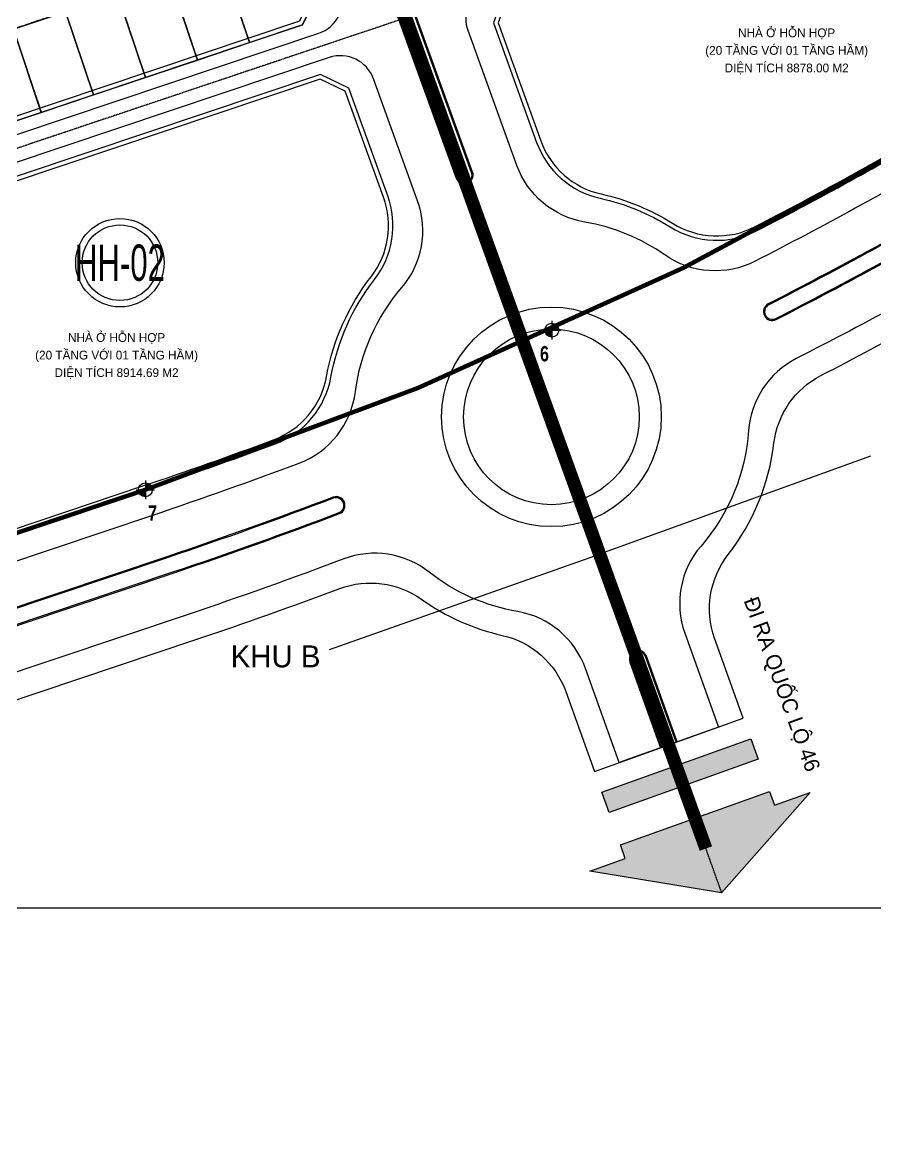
# Model space of a CAD drawing. Header units: millimetres. Extents: x 403824132 to 733479728, y 1974822364 to 2151530530.
# Drawn here: x 568449682 to 568644454, y 2062706579 to 2062964930 of the extents above; entities that cross this region are included whole.
import ezdxf
from ezdxf.enums import TextEntityAlignment as Align
from ezdxf.xclip import XClip

# ---------------------------------------------------------------- set-up
doc = ezdxf.new("R2010")
doc.units = ezdxf.units.MM
for name, pattern in [('ACAD_ISO07W100', [3, 0, -3]), ('ACAD_ISO10W100', [18.5, 12, -3, 0.5, -3]), ('CENTER', [3, 1.5, -0.5, 0.5, -0.5]), ('HIDDEN', [0.75, 0.5, -0.25])]:
    doc.linetypes.add(name, pattern=pattern)
for name, color, linetype, lineweight in [('boDnv', 54, 'Continuous', 25), ('E- RANH GIOI', 1, 'CENTER', 13), ('Wipeout', 252, 'ACAD_ISO07W100', 0)]:
    doc.layers.add(name, color=color, linetype=linetype, lineweight=lineweight)
for name, color, linetype in [('BoThamCo', 94, 'Continuous'), ('ChiaLo', 128, 'CENTER'), ('datOBt', 42, 'Continuous'), ('datoHonHop', 42, 'Continuous'), ('ghi_chu', 7, 'Continuous'), ('hatchViaHe+LogDg', 129, 'Continuous'), ('LogDg', 7, 'Continuous'), ('loKBT', 42, 'Continuous'), ('QH', 7, 'Continuous'), ('RANHGIOI', 2, 'HIDDEN'), ('text', 7, 'Continuous'), ('TimDg', 222, 'Continuous'), ('ViaHeS', 32, 'Continuous')]:
    doc.layers.add(name, color=color, linetype=linetype)
doc.styles.add('ARIALB', font='', dxfattribs={"width": 0.75})
doc.styles.add('avantH', font='', dxfattribs={"height": 10})
doc.styles.add('KTHUOC', font='', dxfattribs={"width": 0.8})
doc.styles.add('rms', font='romans.shx', dxfattribs={"width": 0.7, "bigfont": 'vns.shx'})
doc.styles.add('text', font='')
doc.styles.get('ARIALB').set_extended_font_data('.VnArialH', bold=True)
doc.styles.get('avantH').set_extended_font_data('.VnAvantH')
doc.styles.get('KTHUOC').set_extended_font_data('.VnArial NarrowH')
doc.styles.get('text').set_extended_font_data('.VnArial NarrowH')
doc.linetypes.add('ADL', pattern='A,0.125,-0.15,["++",rms,S=0.5,R=0,X=0,Y=-0.2245],-1.35,1.125', length=2.75)
doc.dimstyles.new('tien', dxfattribs={"dimscale": 0, "dimtxt": 2.5, "dimasz": 0.75, "dimexe": 0.45, "dimexo": 0, "dimgap": 0.5, "dimtad": 1, "dimzin": 1, "dimtxsty": 'KTHUOC', "dimblk1": 'ARCHTICK', "dimblk2": 'ARCHTICK', "dimsah": 1, "dimcen": 1, "dimdle": 0.45, "dimclrd": 37, "dimclre": 37, "dimclrt": 7, "dimaunit": 1, "dimadec": 0, "dimazin": 0, "dimtfac": 1, "dimtix": 1, "dimtofl": 0, "dimtmove": 2, "dimatfit": 3, "dimldrblk": 'ARCHTICK', "dimfxl": 1, "dimtfill": 1, "dimtolj": 1, "dimtzin": 1, "dimarcsym": 0})

# ---------------------------------------------------------------- blocks, each defined once
blk = doc.blocks.new('A$C2ED4656C')
blk.add_wipeout([(432, 910), (481, 908), (547, 896), (609, 877), (692, 834), (754, 787), (814, 723), (858, 654), (892, 573), (911, 477), (913, 409), (903, 329), (878, 249), (832, 162), (779, 96), (701, 32), (629, -8), (564, -32), (488, -47), (403, -49), (309, -33), (226, -3), (147, 45), (72, 115), (25, 178), (-14, 257), (-37, 334), (-46, 431), (-42, 498), (-25, 572), (-1, 635), (38, 701), (70, 743), (103, 778), (165, 828), (224, 862), (305, 893), (368, 906), (428, 910)]).dxf.layer = 'Wipeout'
at = {"color": 8}
for radius in [480, 410]:
    blk.add_circle((434, 430), radius, dxfattribs=at)
at = {"style": 'text'}
blk.add_attdef('CT1', text='', height=350, rotation=0, dxfattribs=at).set_placement((434, 430), align=Align.MIDDLE)
blk = doc.blocks.new('MA LO')
at = {"layer": 'text'}
ref = blk.add_blockref('A$C2ED4656C', (-285306, -252955), dxfattribs=dict(at, xscale=20.97916607567742, yscale=20.97916607567742, zscale=20.97916607567742, rotation=4.338240580515711))
ref.add_attrib('CT1', 'HH-02', dxfattribs={"layer": '0', "height": 8265.4, "style": 'text', "width": 0.75}).set_placement((-276920, -243272), align=Align.MIDDLE)
blk = doc.blocks.new('moc')
at = {"layer": 'QH', "linetype": 'Continuous'}
h = blk.add_hatch(color=7, dxfattribs=at)
h.paths.add_polyline_path([(0, 0), (0.529, 0, 0.414214), (0, 0.529)])
h.paths.add_polyline_path([(-0.529, 0, 0.414214), (0, -0.529), (0, 0)])
for p, q in [((0, 0.706), (0, -0.706)), ((-0.706, 0), (0.706, 0))]:
    blk.add_line(p, q, dxfattribs=at)
blk.add_circle((0, 0), 0.529, dxfattribs=at)
blk = doc.blocks.new('_ArchTick')
at = {"color": 0, "linetype": 'ByBlock', "const_width": 0.15}
blk.add_lwpolyline([(-0.5, -0.5), (0.5, 0.5)], dxfattribs=at)

msp = doc.modelspace()

# ---------------------------------------------------------------- hatches: boundary and pattern name
at = {"layer": 'hatchViaHe+LogDg'}
for points in [[(568581960, 2062789105), (568615971, 2062801271), (568617699, 2062796662), (568583619, 2062784467)], [(568621415, 2062786164), (568629531, 2062789067), (568609314, 2062766139), (568579219, 2062771065), (568587335, 2062773969), (568586229, 2062777061), (568620309, 2062789255)]]:
    msp.add_hatch(color=158, dxfattribs=at).paths.add_polyline_path(points)

# ---------------------------------------------------------------- linework, layer by layer
at = {"layer": 'boDnv', "color": 10, "linetype": 'ADL', "ltscale": 0.25, "elevation": 0}
for points in [[(568650981, 2063023991), (568560646, 2062971435), (568558265, 2062964878), (568568020, 2062937906, 0.2565943), (568581805, 2062925782, -0.0851726), (568598134, 2062919089, 0.2651955), (568617012, 2062918325, 0.0120879), (568658722, 2062941229), (568694449, 2062961987), (568659776, 2063021663)], [(568519119, 2062884102, -0.1211185), (568529260, 2062906857, 0.2573061), (568532131, 2062925034), (568523367, 2062949266), (568517641, 2062952031), (568410935, 2062916222), (568406882, 2062908073), (568428776, 2062842833), (568477395, 2062859149, 0.0079745), (568506996, 2062869611, 0.2651941)]]:
    msp.add_lwpolyline(points, format="xyb", close=True, dxfattribs=at)
msp.add_lwpolyline([(568345900, 2062909213), (568340534, 2062912042), (568332529, 2062940242), (568335540, 2062945954), (568499890, 2063001109), (568505616, 2062998343), (568515575, 2062970808), (568512893, 2062965255)], close=True, dxfattribs=at)
at = {"layer": 'BoThamCo', "elevation": 0}
for points in [[(568803409, 2063001217, 1), (568801645, 2063004253), (568667417, 2062926264, -0.0134524), (568620114, 2062900456, 0.9999912), (568621712, 2062897329, 0.0134524), (568669182, 2062923227)], [(568548917, 2062929511, 0.4142136), (568551166, 2062928457, 0.4142136), (568552220, 2062930705), (568527429, 2062999246, 0.4142136), (568525181, 2063000300, 0.4142136), (568524127, 2062998051)], [(568484019, 2062839412, 0.0100223), (568521951, 2062852993, 0.9907412), (568520671, 2062856263, -0.0100142), (568482902, 2062842741), (568379519, 2062808046, 1), (568380636, 2062804717)], [(568595623, 2062799320), (568598929, 2062800503), (568591917, 2062820106, 1), (568588610, 2062818923)]]:
    msp.add_lwpolyline(points, format="xyb", close=True, dxfattribs=at)
at = {"layer": 'BoThamCo'}
msp.add_circle((568570467, 2062874854, 0), 20067, dxfattribs=at)
at = {"layer": 'ChiaLo', "ltscale": 5, "elevation": 0}
for points in [[(568488741, 2062998425), (568501510, 2062960376)], [(568476850, 2062994435), (568489619, 2062956386)], [(568464960, 2062990445), (568477729, 2062952396)], [(568453070, 2062986454), (568465839, 2062948406)], [(568511542, 2062984910), (568335570, 2062925855)], [(568441180, 2062982464), (568453949, 2062944415)]]:
    msp.add_lwpolyline(points, dxfattribs=at)
at = {"layer": 'datOBt', "elevation": 0}
msp.add_lwpolyline([(568345812, 2062908125), (568339686, 2062911355), (568331454, 2062940355), (568334840, 2062946777), (568499959, 2063002190), (568506421, 2062999068), (568516663, 2062970752), (568513613, 2062964438)], close=True, dxfattribs=at)
at = {"layer": 'datoHonHop', "linetype": 'ByBlock', "elevation": 0}
for points in [[(568650835, 2063025067), (568559828, 2062972119), (568557198, 2062964879), (568567077, 2062937565, 0.2565943), (568581587, 2062924802, -0.0851726), (568597602, 2062918238, 0.2651955), (568617474, 2062917434, 0.0120879), (568659226, 2062940362), (568695820, 2062961623), (568660435, 2063022526)], [(568520107, 2062883925, -0.1211185), (568530053, 2062906241, 0.2573061), (568533075, 2062925375), (568524171, 2062949991), (568517709, 2062953113), (568410222, 2062917041), (568405798, 2062908148), (568428144, 2062841562), (568477715, 2062858198, 0.0079745), (568507345, 2062868671, 0.2651941)]]:
    msp.add_lwpolyline(points, format="xyb", close=True, dxfattribs=at)
at = {"layer": 'LogDg', "elevation": 0}
for points in [[(568578066, 2062919361, -0.269945), (568562573, 2062932317), (568551440, 2062963097, -0.3624568), (568554952, 2062972765), (568648450, 2063027162, -0.4143836), (568664915, 2063022803), (568671063, 2063012222, 0.4142136), (568682036, 2063009315), (568779797, 2063066116, -0.4326641), (568791009, 2063062766), (568808097, 2063028599, -0.3960006), (568804951, 2063018068), (568662251, 2062935156, -0.0129992), (568617032, 2062910432, -0.2781173), (568596359, 2062911844, 0.1108475), (568578066, 2062919361)], [(568548681, 2062929425, 0.4142136), (568551251, 2062928221), (568551251, 2062928221, 0.4142136), (568552455, 2062930790), (568527665, 2062999331, 0.4142136), (568525096, 2063000536), (568525096, 2063000536, 0.4142136), (568523891, 2062997966), (568548681, 2062929425)], [(568814874, 2062995983), (568707033, 2062933325, 0.3897719), (568703810, 2062922950), (568723115, 2062882176), (568717674, 2062879600), (568699166, 2062918691, 0.439085), (568687879, 2062922197), (568674348, 2062914335, -0.0134524), (568626393, 2062888172, 0.2629259), (568615508, 2062871704, -0.1620678), (568604634, 2062845337, 0.2703229), (568600925, 2062825460), (568608613, 2062803967), (568585939, 2062795856), (568578251, 2062817348, 0.2703246), (568562775, 2062830363)], [(568401407, 2062883390), (568353848, 2062867430, 0.4004581), (568348680, 2062857628), (568357092, 2062827992, 0.4281041), (568376359, 2062817834), (568479630, 2062852491, 0.0088857), (568512826, 2062864292, 0.2781172), (568525677, 2062880547, -0.1470471), (568536239, 2062904300, 0.270704), (568539897, 2062924212), (568529817, 2062952081, 0.4074168), (568519715, 2062956961), (568410216, 2062920214, 0.4142136), (568402632, 2062904968), (568406463, 2062893554, -0.4142136), (568401407, 2062883390)], [(568562775, 2062830363, -0.1246658), (568542525, 2062839388, 0.2629368), (568523015, 2062842398, -0.0093449), (568487267, 2062829653), (568382007, 2062794328, 0.4052568)]]:
    msp.add_lwpolyline(points, format="xyb", dxfattribs=at)
for points in [[(568330806, 2062948598, 0.4004581), (568325638, 2062938797), (568333867, 2062909808, 0.4281041), (568344143, 2062904390), (568517313, 2062962505, 0.4210432), (568522307, 2062972845), (568512067, 2063001159, 0.4074168), (568501965, 2063006038)], [(568803535, 2063001000, 1), (568801519, 2063004470), (568667291, 2062926481, -0.0134524), (568619999, 2062900679, 0.9999921), (568621826, 2062897106, 0.0134524), (568669308, 2062923011)], [(568484099, 2062839174, 0.0100229), (568522043, 2062852759, 0.9913355), (568520582, 2062856498, -0.0100142), (568482822, 2062842979), (568379439, 2062808284, 1), (568380716, 2062804479)], [(568595387, 2062799236), (568599165, 2062800588), (568592153, 2062820191, 1.0000024), (568588374, 2062818839)]]:
    msp.add_lwpolyline(points, format="xyb", close=True, dxfattribs=at)
at = {"layer": 'LogDg', "ltscale": 0.75, "elevation": 0}
for points in [[(568581960, 2062789105), (568615971, 2062801271), (568617699, 2062796662), (568583619, 2062784467)], [(568621415, 2062786164), (568629531, 2062789067), (568609314, 2062766139), (568579219, 2062771065), (568587335, 2062773969), (568586229, 2062777061), (568620309, 2062789255)]]:
    msp.add_lwpolyline(points, close=True, dxfattribs=at)
at = {"layer": 'LogDg'}
msp.add_circle((568570467, 2062874854, 0), 25084, dxfattribs=at)
at = {"layer": 'loKBT', "elevation": 0}
for points in [[(568453070, 2062986454), (568441180, 2062982464), (568447564, 2062963440), (568459454, 2062967430)], [(568511542, 2062984910), (568495125, 2062979401), (568501510, 2062960376), (568513613, 2062964438), (568516663, 2062970752)], [(568495125, 2062979401), (568483235, 2062975411), (568489619, 2062956386), (568501510, 2062960376)], [(568483235, 2062975411), (568471345, 2062971420), (568477729, 2062952396), (568489619, 2062956386)], [(568471345, 2062971420), (568459454, 2062967430), (568465839, 2062948406), (568477729, 2062952396)], [(568459454, 2062967430), (568447564, 2062963440), (568453949, 2062944415), (568465839, 2062948406)], [(568447564, 2062963440), (568435674, 2062959449), (568442059, 2062940425), (568453949, 2062944415)]]:
    msp.add_lwpolyline(points, close=True, dxfattribs=at)
at = {"layer": 'RANHGIOI', "color": 1, "ltscale": 9, "const_width": 1003, "elevation": 0}
msp.add_lwpolyline([(568027418, 2062707081), (568477715, 2062858198, 0.0506838), (568659226, 2062940362), (568830693, 2063039987), (568989907, 2063128828, 0.0065941), (568965117, 2063175231), (568832459, 2063415855), (568813990, 2063406130), (568472183, 2063257142), (568471335, 2063256778, -0.0051374), (568437317, 2063242600)], format="xyb", dxfattribs=at)
at = {"layer": 'RANHGIOI', "color": 5, "ltscale": 20, "const_width": 3010, "elevation": 0}
msp.add_lwpolyline([(568605749, 2062776226), (568437317, 2063242600)], dxfattribs=at)
at = {"layer": 'TimDg', "linetype": 'ACAD_ISO10W100', "ltscale": 0.75, "elevation": 0}
for points in [[(568609345, 2062766174), (568562757, 2062896409), (568424880, 2063277617), (568399705, 2063354708)], [(568537544, 2062966119), (568185127, 2062847850)]]:
    msp.add_lwpolyline(points, dxfattribs=at)
at = {"layer": 'ViaHeS', "elevation": 0}
for points in [[(568800523, 2063022457), (568802616, 2063029465), (568786868, 2063060952), (568780286, 2063062918), (568673138, 2063000663), (568660435, 2063022526), (568650835, 2063025067), (568559828, 2062972119), (568557198, 2062964879), (568567077, 2062937565, 0.2565943), (568581587, 2062924802, -0.0851726), (568597602, 2062918238, 0.2651955), (568617474, 2062917434, 0.0120879), (568659226, 2062940362)], [(568413779, 2062884367), (568357881, 2062865608), (568354495, 2062859186), (568363551, 2062827285), (568372127, 2062822763), (568477715, 2062858198, 0.0079745), (568507345, 2062868671, 0.2651955), (568520107, 2062883925, -0.1211185), (568530053, 2062906241, 0.2573061), (568533075, 2062925375), (568524171, 2062949991), (568517709, 2062953113), (568410222, 2062917041), (568405798, 2062908148), (568413779, 2062884367)]]:
    msp.add_lwpolyline(points, format="xyb", close=True, dxfattribs=at)
msp.add_lwpolyline([(568345812, 2062908125), (568339686, 2062911355), (568331454, 2062940355), (568334840, 2062946777), (568499959, 2063002190), (568506421, 2062999068), (568516663, 2062970752), (568513613, 2062964438)], close=True, dxfattribs=at)
msp.add_lwpolyline([(568382278, 2062788070), (568489207, 2062823954, 0.0085451), (568522108, 2062835625, -0.2491929), (568540781, 2062833175, 0.0997504), (568559239, 2062824930, -0.256949), (568573730, 2062812111), (568580271, 2062793828), (568614281, 2062805995), (568607741, 2062824278, -0.256949), (568610814, 2062843379, 0.1369183), (568621281, 2062868819, -0.2491929), (568632018, 2062884292, 0.0126585), (568677373, 2062909130), (568691065, 2062917085), (568697549, 2062915071), (568714953, 2062878312), (568725835, 2062883464), (568707997, 2062921142), (568710188, 2062928196), (568816712, 2062990089)], format="xyb", dxfattribs=at)
at = {"layer": 'ViaHeS'}
msp.add_circle((568570467, 2062874854, 0), 20067, dxfattribs=at)

# ---------------------------------------------------------------- block references
at = {"layer": 'QH', "xscale": 3010.062308606686, "yscale": 3010.062308606686, "zscale": 3010.062308606686}
for p in [(568570553, 2062894680, 0), (568477715, 2062858198, 0)]:
    msp.add_blockref('moc', p, dxfattribs=at)

# ---------------------------------------------------------------- texts
at = {"layer": 'ghi_chu', "style": 'avantH'}
for s, p in [('nhµ ë hçn hîp', (568624190, 2062961590, 0)), ('(20 tÇng víi 01 tÇng hÇm)', (568624190, 2062957577, 0)), ('diÖn tÝch 8878.00 m2', (568624190, 2062953563, 0)), ('nhµ ë hçn hîp', (568471144, 2062891981, 0)), ('(20 tÇng víi 01 tÇng hÇm)', (568471144, 2062887967, 0)), ('diÖn tÝch 8914.69 m2', (568471144, 2062883954, 0))]:
    msp.add_text(s, height=2006.71, dxfattribs=at).set_placement(p, align=Align.CENTER)
msp.add_text('®i ra quèc lé 46', height=3511.74, rotation=290, dxfattribs=at).set_placement((568614330, 2062832931, 0))
at = {"layer": 'QH', "style": 'ARIALB', "width": 0.75}
for s, p in [('6', (568567845, 2062887531, -2259)), ('7', (568478340, 2062851105, -2259))]:
    msp.add_text(s, height=3512, dxfattribs=at).set_placement(p)
at = {"layer": 'RANHGIOI', "color": 5, "ltscale": 20, "style": 'avantH'}
msp.add_text('khu b', height=5016.8, dxfattribs=at).set_placement((568507468, 2062817626, 0), align=Align.CENTER)

# ---------------------------------------------------------------- leaders
at = {"layer": 'RANHGIOI', "color": 5, "linetype": 'ByBlock', "ltscale": 20}
for points in [[(568643378, 2062865891, 0), (568581655, 2062843578, 0)], [(568519785, 2062821679, 0), (568581655, 2062843578, 0)]]:
    msp.add_leader(points, dimstyle='tien', override={"dimscale": 1, "dimasz": 15, "dimtad": 0, "dimldrblk": 'Open90'}, dxfattribs=at)

# ---------------------------------------------------------------- next in the draw order: block references
at = {"layer": 'text'}
ref = msp.add_blockref('MA LO', (568749754, 2063154169, 0), dxfattribs=dict(at, xscale=1.003354102868895, yscale=1.003354102868895, zscale=1.003354102868895))
XClip(ref).set_block_clipping_path([(-316424.539342165, -390165.6482121944), (376192.51258111, 195593.3786158562)])

# ---------------------------------------------------------------- next in the draw order: linework, layer by layer
at = {"layer": 'E- RANH GIOI'}
msp.add_lwpolyline([(568432268, 2063350418), (569127178, 2063350418), (569127178, 2062762666), (568432268, 2062762666)], close=True, dxfattribs=at)

doc.saveas('drawing.dxf')
